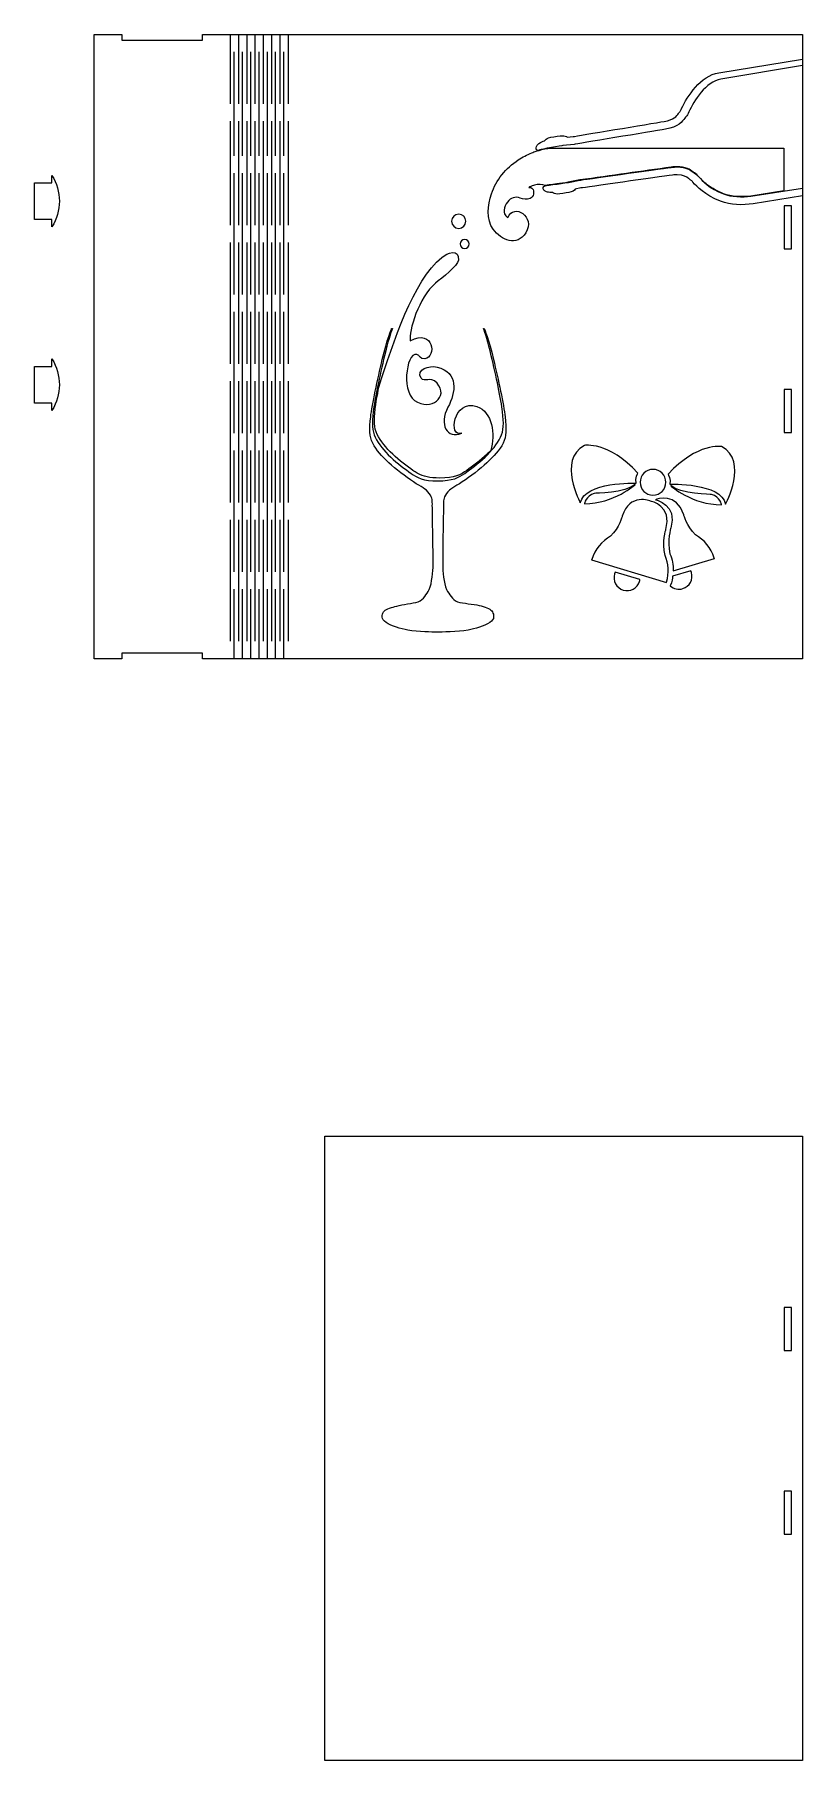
# Model space of a CAD drawing. Header units: millimetres. Extents: x 5 to 1126, y 1379 to 2448.
# Drawn here: x 708 to 1126, y 1379 to 2319 of the extents above; entities that cross this region are included whole.
import ezdxf

# ---------------------------------------------------------------- set-up
doc = ezdxf.new("R2010")
doc.units = ezdxf.units.MM
doc.header["$MEASUREMENT"] = 0
doc.layers.add('Camada 1', color=7, linetype='Continuous')

msp = doc.modelspace()

# ---------------------------------------------------------------- linework, layer by layer
at = {"layer": 'Camada 1', "color": 250, "lineweight": 20}
for points, knots in [([(845.5593, 1978.5727), (966.8845, 1978.5727), (995.9621, 1978.5723), (1125.5594, 1978.5723), (1125.5594, 1978.5723), (1125.5594, 1978.5723), (1125.5594, 2318.5723), (1125.5594, 2318.5723), (1125.5594, 2318.5723), (995.811, 2318.5723), (967.198, 2318.5723), (845.5593, 2318.5723), (845.5593, 2318.5723), (835.1311, 2318.5723), (824.4875, 2318.5723), (814.0593, 2318.5723), (814.0593, 2318.5723), (814.0593, 2318.5723), (799.0593, 2318.5723), (799.0593, 2318.5723), (799.0593, 2318.5723), (799.0593, 2318.5723), (799.0593, 2315.5725), (799.0593, 2315.5725), (799.0593, 2315.5725), (799.0593, 2315.5725), (755.0593, 2315.5725), (755.0593, 2315.5725), (755.0593, 2315.5725), (755.0593, 2315.5725), (755.0593, 2318.5723), (755.0593, 2318.5723), (755.0593, 2318.5723), (755.0593, 2318.5723), (740.0593, 2318.5723), (740.0593, 2318.5723), (740.0593, 2318.5723), (740.0593, 2318.5723), (740.0593, 1978.5727), (740.0593, 1978.5727), (740.0593, 1978.5727), (740.0593, 1978.5727), (755.0593, 1978.5727), (755.0593, 1978.5727), (755.0593, 1978.5727), (755.0593, 1978.5727), (755.0593, 1981.5725), (755.0593, 1981.5725), (755.0593, 1981.5725), (755.0593, 1981.5725), (799.0593, 1981.5725), (799.0593, 1981.5725), (799.0593, 1981.5725), (799.0593, 1981.5725), (799.0593, 1978.5727), (799.0593, 1978.5727), (799.0593, 1978.5727), (799.0593, 1978.5727), (814.0593, 1978.5727), (814.0593, 1978.5727), (814.0593, 1978.5727), (824.4875, 1978.5727), (835.1311, 1978.5727), (845.5593, 1978.5727)], [0, 0, 0, 0, 0.05882353, 0.05882353, 0.05882353, 0.05882353, 0.11764706, 0.11764706, 0.11764706, 0.11764706, 0.17647059, 0.17647059, 0.17647059, 0.17647059, 0.23529412, 0.23529412, 0.23529412, 0.23529412, 0.29411765, 0.29411765, 0.29411765, 0.29411765, 0.35294118, 0.35294118, 0.35294118, 0.35294118, 0.41176471, 0.41176471, 0.41176471, 0.41176471, 0.47058824, 0.47058824, 0.47058824, 0.47058824, 0.52941176, 0.52941176, 0.52941176, 0.52941176, 0.58823529, 0.58823529, 0.58823529, 0.58823529, 0.64705882, 0.64705882, 0.64705882, 0.64705882, 0.70588235, 0.70588235, 0.70588235, 0.70588235, 0.76470588, 0.76470588, 0.76470588, 0.76470588, 0.82352941, 0.82352941, 0.82352941, 0.82352941, 0.88235294, 0.88235294, 0.88235294, 0.88235294, 1, 1, 1, 1]), ([(985.5916, 2236.3344), (986.2567, 2236.4553), (986.9718, 2236.5344), (987.6423, 2236.6291), (987.6423, 2236.6291), (989.0399, 2236.8266), (990.4377, 2237.0222), (991.8355, 2237.2177), (991.8355, 2237.2177), (993.924, 2237.5097), (996.0126, 2237.8006), (998.1012, 2238.0912), (998.1012, 2238.0912), (998.1055, 2238.0918), (998.1101, 2238.0925), (998.1147, 2238.0931), (998.1147, 2238.0931), (998.1147, 2238.0931), (1004.3454, 2239.3501), (1004.3454, 2239.3501), (1004.3454, 2239.3501), (1012.8445, 2240.5481), (1021.3446, 2241.7395), (1029.8444, 2242.9322), (1029.8444, 2242.9322), (1037.9465, 2244.0691), (1046.0485, 2245.2165), (1054.1537, 2246.3306), (1054.1537, 2246.3306), (1055.2423, 2246.4802), (1056.3465, 2246.5706), (1057.4458, 2246.5706), (1057.4458, 2246.5706), (1059.3725, 2246.5706), (1061.2923, 2246.2879), (1063.0759, 2245.5374), (1063.0759, 2245.5374), (1064.2291, 2245.0522), (1065.1452, 2244.4433), (1066.1373, 2243.7003), (1066.1373, 2243.7003), (1066.3509, 2243.5404), (1066.6297, 2243.314), (1066.8638, 2243.1932), (1066.8638, 2243.1932), (1067.7529, 2242.7341), (1068.5312, 2241.8247), (1069.1977, 2241.0919), (1069.1977, 2241.0919), (1070.6361, 2239.5103), (1072.0306, 2238.11), (1073.7309, 2236.795), (1073.7309, 2236.795), (1076.4177, 2234.7172), (1079.44, 2233.1222), (1082.5896, 2231.8683), (1082.5896, 2231.8683), (1086.6872, 2230.2369), (1093.0623, 2229.9082), (1097.4057, 2230.5952), (1097.4057, 2230.5952), (1097.4057, 2230.5952), (1115.4409, 2233.4479), (1115.4409, 2233.4479), (1115.4409, 2233.4479), (1115.4409, 2233.4479), (1115.4661, 2233.8426), (1115.4661, 2233.8426), (1115.4661, 2233.8426), (1115.4661, 2233.8426), (1115.4572, 2256.7568), (1115.4572, 2256.7568), (1115.4572, 2256.7568), (1115.4572, 2256.7568), (988.109, 2256.7568), (988.109, 2256.7568), (988.109, 2256.7568), (987.4893, 2256.6444), (983.035, 2255.8597), (982.7398, 2255.6631), (982.7398, 2255.6631), (982.5433, 2255.3929), (981.9732, 2255.3887), (981.6659, 2255.3519), (981.6659, 2255.3519), (981.3887, 2255.3187), (980.89, 2255.1412), (980.6209, 2255.053), (980.6209, 2255.053), (979.8131, 2254.7885), (979.014, 2254.4834), (978.2292, 2254.1574), (978.2292, 2254.1574), (975.6805, 2253.0986), (973.2057, 2251.7751), (970.9032, 2250.2551), (970.9032, 2250.2551), (964.0924, 2245.759), (958.8351, 2239.5553), (956.2915, 2231.722), (956.2915, 2231.722), (954.3514, 2225.7471), (953.3513, 2217.9536), (957.2102, 2212.5001), (957.2102, 2212.5001), (961.514, 2206.4178), (970.1733, 2202.9665), (974.955, 2210.5998), (974.955, 2210.5998), (980.3752, 2219.2525), (968.6882, 2227.0791), (965.121, 2218.8862), (965.121, 2218.8862), (965.121, 2218.8862), (965.0674, 2218.7631), (965.0674, 2218.7631), (965.0674, 2218.7631), (965.0674, 2218.7631), (964.9648, 2218.8497), (964.9648, 2218.8497), (964.9648, 2218.8497), (962.0513, 2221.3066), (962.9415, 2224.6277), (964.9839, 2227.351), (964.9839, 2227.351), (966.7373, 2229.689), (969.1611, 2230.5057), (971.9631, 2229.5312), (971.9631, 2229.5312), (973.5487, 2228.9796), (975.6537, 2228.5245), (977.2669, 2229.2258), (977.2669, 2229.2258), (978.2757, 2229.6644), (978.9464, 2230.514), (979.1272, 2231.5988), (979.1272, 2231.5988), (979.3117, 2232.7063), (979.3122, 2234.1195), (978.3401, 2234.8834), (978.3401, 2234.8834), (978.0157, 2235.1383), (977.5002, 2235.3448), (977.08, 2235.3448), (977.08, 2235.3448), (977.08, 2235.3448), (976.6919, 2235.3448), (976.6919, 2235.3448), (976.6919, 2235.3448), (976.6919, 2235.3448), (977.0317, 2235.5323), (977.0317, 2235.5323), (977.0317, 2235.5323), (977.8358, 2235.9762), (978.9005, 2236.3412), (979.783, 2236.561), (979.783, 2236.561), (981.7004, 2237.0386), (983.734, 2237.0761), (985.5916, 2236.3344)], [0, 0, 0, 0, 0.02439024, 0.02439024, 0.02439024, 0.02439024, 0.04878049, 0.04878049, 0.04878049, 0.04878049, 0.07317073, 0.07317073, 0.07317073, 0.07317073, 0.09756098, 0.09756098, 0.09756098, 0.09756098, 0.12195122, 0.12195122, 0.12195122, 0.12195122, 0.14634146, 0.14634146, 0.14634146, 0.14634146, 0.17073171, 0.17073171, 0.17073171, 0.17073171, 0.19512195, 0.19512195, 0.19512195, 0.19512195, 0.2195122, 0.2195122, 0.2195122, 0.2195122, 0.24390244, 0.24390244, 0.24390244, 0.24390244, 0.26829268, 0.26829268, 0.26829268, 0.26829268, 0.29268293, 0.29268293, 0.29268293, 0.29268293, 0.31707317, 0.31707317, 0.31707317, 0.31707317, 0.34146341, 0.34146341, 0.34146341, 0.34146341, 0.36585366, 0.36585366, 0.36585366, 0.36585366, 0.3902439, 0.3902439, 0.3902439, 0.3902439, 0.41463415, 0.41463415, 0.41463415, 0.41463415, 0.43902439, 0.43902439, 0.43902439, 0.43902439, 0.46341463, 0.46341463, 0.46341463, 0.46341463, 0.48780488, 0.48780488, 0.48780488, 0.48780488, 0.51219512, 0.51219512, 0.51219512, 0.51219512, 0.53658537, 0.53658537, 0.53658537, 0.53658537, 0.56097561, 0.56097561, 0.56097561, 0.56097561, 0.58536585, 0.58536585, 0.58536585, 0.58536585, 0.6097561, 0.6097561, 0.6097561, 0.6097561, 0.63414634, 0.63414634, 0.63414634, 0.63414634, 0.65853659, 0.65853659, 0.65853659, 0.65853659, 0.68292683, 0.68292683, 0.68292683, 0.68292683, 0.70731707, 0.70731707, 0.70731707, 0.70731707, 0.73170732, 0.73170732, 0.73170732, 0.73170732, 0.75609756, 0.75609756, 0.75609756, 0.75609756, 0.7804878, 0.7804878, 0.7804878, 0.7804878, 0.80487805, 0.80487805, 0.80487805, 0.80487805, 0.82926829, 0.82926829, 0.82926829, 0.82926829, 0.85365854, 0.85365854, 0.85365854, 0.85365854, 0.87804878, 0.87804878, 0.87804878, 0.87804878, 0.90243902, 0.90243902, 0.90243902, 0.90243902, 0.92682927, 0.92682927, 0.92682927, 0.92682927, 0.95121951, 0.95121951, 0.95121951, 0.95121951, 1, 1, 1, 1]), ([(717.0931, 2213.8543), (722.4264, 2222.4257), (722.4264, 2233.2829), (717.0931, 2241.8543), (717.0931, 2241.8543), (717.0931, 2241.8543), (717.0931, 2237.8543), (717.0931, 2237.8543), (717.0931, 2237.8543), (717.0931, 2237.8543), (707.5931, 2237.8543), (707.5931, 2237.8543), (707.5931, 2237.8543), (707.5931, 2237.8543), (707.5931, 2217.8543), (707.5931, 2217.8543), (707.5931, 2217.8543), (707.5931, 2217.8543), (717.0931, 2217.8543), (717.0931, 2217.8543), (717.0931, 2217.8543), (717.0931, 2217.8543), (717.0931, 2213.8543), (717.0931, 2213.8543)], [0, 0, 0, 0, 0.14285714, 0.14285714, 0.14285714, 0.14285714, 0.28571429, 0.28571429, 0.28571429, 0.28571429, 0.42857143, 0.42857143, 0.42857143, 0.42857143, 0.57142857, 0.57142857, 0.57142857, 0.57142857, 0.71428571, 0.71428571, 0.71428571, 0.71428571, 1, 1, 1, 1]), ([(1115.5594, 2201.8223), (1115.5594, 2201.8223), (1115.5594, 2225.3223), (1115.5594, 2225.3223), (1115.5594, 2225.3223), (1115.5594, 2225.3223), (1119.5594, 2225.3223), (1119.5594, 2225.3223), (1119.5594, 2225.3223), (1119.5594, 2225.3223), (1119.5594, 2201.8223), (1119.5594, 2201.8223), (1119.5594, 2201.8223), (1119.5594, 2201.8223), (1115.5594, 2201.8223), (1115.5594, 2201.8223)], [0, 0, 0, 0, 0.2, 0.2, 0.2, 0.2, 0.4, 0.4, 0.4, 0.4, 0.6, 0.6, 0.6, 0.6, 1, 1, 1, 1]), ([(717.0931, 2113.8543), (722.4264, 2122.4257), (722.4264, 2133.2829), (717.0931, 2141.8543), (717.0931, 2141.8543), (717.0931, 2141.8543), (717.0931, 2137.8543), (717.0931, 2137.8543), (717.0931, 2137.8543), (717.0931, 2137.8543), (707.5931, 2137.8543), (707.5931, 2137.8543), (707.5931, 2137.8543), (707.5931, 2137.8543), (707.5931, 2117.8543), (707.5931, 2117.8543), (707.5931, 2117.8543), (707.5931, 2117.8543), (717.0931, 2117.8543), (717.0931, 2117.8543), (717.0931, 2117.8543), (717.0931, 2117.8543), (717.0931, 2113.8543), (717.0931, 2113.8543)], [0, 0, 0, 0, 0.14285714, 0.14285714, 0.14285714, 0.14285714, 0.28571429, 0.28571429, 0.28571429, 0.28571429, 0.42857143, 0.42857143, 0.42857143, 0.42857143, 0.57142857, 0.57142857, 0.57142857, 0.57142857, 0.71428571, 0.71428571, 0.71428571, 0.71428571, 1, 1, 1, 1]), ([(1115.5594, 2101.8223), (1115.5594, 2101.8223), (1115.5594, 2125.3223), (1115.5594, 2125.3223), (1115.5594, 2125.3223), (1115.5594, 2125.3223), (1119.5594, 2125.3223), (1119.5594, 2125.3223), (1119.5594, 2125.3223), (1119.5594, 2125.3223), (1119.5594, 2101.8223), (1119.5594, 2101.8223), (1119.5594, 2101.8223), (1119.5594, 2101.8223), (1115.5594, 2101.8223), (1115.5594, 2101.8223)], [0, 0, 0, 0, 0.2, 0.2, 0.2, 0.2, 0.4, 0.4, 0.4, 0.4, 0.6, 0.6, 0.6, 0.6, 1, 1, 1, 1]), ([(1125.5594, 1718.5723), (1125.5594, 1718.5723), (865.5594, 1718.5723), (865.5594, 1718.5723), (865.5594, 1718.5723), (865.5594, 1718.5723), (865.5594, 1378.5723), (865.5594, 1378.5723), (865.5594, 1378.5723), (865.5594, 1378.5723), (1125.5594, 1378.5723), (1125.5594, 1378.5723), (1125.5594, 1378.5723), (1125.5594, 1378.5723), (1125.5594, 1718.5723), (1125.5594, 1718.5723)], [0, 0, 0, 0, 0.2, 0.2, 0.2, 0.2, 0.4, 0.4, 0.4, 0.4, 0.6, 0.6, 0.6, 0.6, 1, 1, 1, 1]), ([(1115.5594, 1601.8223), (1115.5594, 1601.8223), (1115.5594, 1625.3223), (1115.5594, 1625.3223), (1115.5594, 1625.3223), (1115.5594, 1625.3223), (1119.5594, 1625.3223), (1119.5594, 1625.3223), (1119.5594, 1625.3223), (1119.5594, 1625.3223), (1119.5594, 1601.8223), (1119.5594, 1601.8223), (1119.5594, 1601.8223), (1119.5594, 1601.8223), (1115.5594, 1601.8223), (1115.5594, 1601.8223)], [0, 0, 0, 0, 0.2, 0.2, 0.2, 0.2, 0.4, 0.4, 0.4, 0.4, 0.6, 0.6, 0.6, 0.6, 1, 1, 1, 1]), ([(1115.5594, 1501.8223), (1115.5594, 1501.8223), (1115.5594, 1525.3223), (1115.5594, 1525.3223), (1115.5594, 1525.3223), (1115.5594, 1525.3223), (1119.5594, 1525.3223), (1119.5594, 1525.3223), (1119.5594, 1525.3223), (1119.5594, 1525.3223), (1119.5594, 1501.8223), (1119.5594, 1501.8223), (1119.5594, 1501.8223), (1119.5594, 1501.8223), (1115.5594, 1501.8223), (1115.5594, 1501.8223)], [0, 0, 0, 0, 0.2, 0.2, 0.2, 0.2, 0.4, 0.4, 0.4, 0.4, 0.6, 0.6, 0.6, 0.6, 1, 1, 1, 1])]:
    msp.add_open_spline(points, degree=3, knots=knots, dxfattribs=at)
for points in [[(814.0593, 2318.5723), (814.0593, 2318.5723), (814.0593, 2280.812), (814.0593, 2280.812)], [(818.5593, 2318.5723), (818.5593, 2318.5723), (818.5593, 2280.812), (818.5593, 2280.812)], [(823.0594, 2318.5723), (823.0594, 2318.5723), (823.0594, 2280.812), (823.0594, 2280.812)], [(827.5594, 2318.5723), (827.5594, 2318.5723), (827.5594, 2280.812), (827.5594, 2280.812)], [(832.0592, 2318.5723), (832.0592, 2318.5723), (832.0592, 2280.812), (832.0592, 2280.812)], [(836.5592, 2318.5723), (836.5592, 2318.5723), (836.5592, 2280.812), (836.5592, 2280.812)], [(841.0593, 2318.5723), (841.0593, 2318.5723), (841.0593, 2280.812), (841.0593, 2280.812)], [(845.5593, 2318.5723), (845.5593, 2318.5723), (845.5593, 2280.812), (845.5593, 2280.812)], [(816.3094, 2252.4904), (816.3094, 2252.4904), (816.3094, 2309.1322), (816.3094, 2309.1322)], [(820.8095, 2252.4904), (820.8095, 2252.4904), (820.8095, 2309.1322), (820.8095, 2309.1322)], [(825.3095, 2252.4904), (825.3095, 2252.4904), (825.3095, 2309.1322), (825.3095, 2309.1322)], [(829.8093, 2252.4904), (829.8093, 2252.4904), (829.8093, 2309.1322), (829.8093, 2309.1322)], [(834.3091, 2252.4904), (834.3091, 2252.4904), (834.3091, 2309.1322), (834.3091, 2309.1322)], [(838.8091, 2252.4904), (838.8091, 2252.4904), (838.8091, 2309.1322), (838.8091, 2309.1322)], [(843.3092, 2252.4904), (843.3092, 2252.4904), (843.3092, 2309.1322), (843.3092, 2309.1322)], [(814.0593, 2271.3719), (814.0593, 2271.3719), (814.0593, 2214.7301), (814.0593, 2214.7301)], [(818.5593, 2271.3719), (818.5593, 2271.3719), (818.5593, 2214.7301), (818.5593, 2214.7301)], [(823.0594, 2271.3719), (823.0594, 2271.3719), (823.0594, 2214.7301), (823.0594, 2214.7301)], [(827.5594, 2271.3719), (827.5594, 2271.3719), (827.5594, 2214.7301), (827.5594, 2214.7301)], [(832.0592, 2271.3719), (832.0592, 2271.3719), (832.0592, 2214.7301), (832.0592, 2214.7301)], [(836.5592, 2271.3719), (836.5592, 2271.3719), (836.5592, 2214.7301), (836.5592, 2214.7301)], [(841.0593, 2271.3719), (841.0593, 2271.3719), (841.0593, 2214.7301), (841.0593, 2214.7301)], [(845.5593, 2271.3719), (845.5593, 2271.3719), (845.5593, 2214.7301), (845.5593, 2214.7301)], [(816.3094, 2176.9699), (816.3094, 2176.9699), (816.3094, 2243.0503), (816.3094, 2243.0503)], [(820.8095, 2176.9699), (820.8095, 2176.9699), (820.8095, 2243.0503), (820.8095, 2243.0503)], [(825.3095, 2176.9699), (825.3095, 2176.9699), (825.3095, 2243.0503), (825.3095, 2243.0503)], [(829.8093, 2176.9699), (829.8093, 2176.9699), (829.8093, 2243.0503), (829.8093, 2243.0503)], [(834.3091, 2176.9699), (834.3091, 2176.9699), (834.3091, 2243.0503), (834.3091, 2243.0503)], [(838.8091, 2176.9699), (838.8091, 2176.9699), (838.8091, 2243.0503), (838.8091, 2243.0503)], [(843.3092, 2176.9699), (843.3092, 2176.9699), (843.3092, 2243.0503), (843.3092, 2243.0503)], [(814.0593, 2205.29), (814.0593, 2205.29), (814.0593, 2139.2092), (814.0593, 2139.2092)], [(818.5593, 2205.29), (818.5593, 2205.29), (818.5593, 2139.2092), (818.5593, 2139.2092)], [(823.0594, 2205.29), (823.0594, 2205.29), (823.0594, 2139.2092), (823.0594, 2139.2092)], [(827.5594, 2205.29), (827.5594, 2205.29), (827.5594, 2139.2092), (827.5594, 2139.2092)], [(832.0592, 2205.29), (832.0592, 2205.29), (832.0592, 2139.2092), (832.0592, 2139.2092)], [(836.5592, 2205.29), (836.5592, 2205.29), (836.5592, 2139.2092), (836.5592, 2139.2092)], [(841.0593, 2205.29), (841.0593, 2205.29), (841.0593, 2139.2092), (841.0593, 2139.2092)], [(845.5593, 2205.29), (845.5593, 2205.29), (845.5593, 2139.2092), (845.5593, 2139.2092)], [(816.3094, 2101.449), (816.3094, 2101.449), (816.3094, 2167.5297), (816.3094, 2167.5297)], [(820.8095, 2101.449), (820.8095, 2101.449), (820.8095, 2167.5297), (820.8095, 2167.5297)], [(825.3095, 2101.449), (825.3095, 2101.449), (825.3095, 2167.5297), (825.3095, 2167.5297)], [(829.8093, 2101.449), (829.8093, 2101.449), (829.8093, 2167.5297), (829.8093, 2167.5297)], [(834.3091, 2101.449), (834.3091, 2101.449), (834.3091, 2167.5297), (834.3091, 2167.5297)], [(838.8091, 2101.449), (838.8091, 2101.449), (838.8091, 2167.5297), (838.8091, 2167.5297)], [(843.3092, 2101.449), (843.3092, 2101.449), (843.3092, 2167.5297), (843.3092, 2167.5297)], [(814.0593, 2129.7691), (814.0593, 2129.7691), (814.0593, 2063.6884), (814.0593, 2063.6884)], [(818.5593, 2129.7691), (818.5593, 2129.7691), (818.5593, 2063.6884), (818.5593, 2063.6884)], [(823.0594, 2129.7691), (823.0594, 2129.7691), (823.0594, 2063.6884), (823.0594, 2063.6884)], [(827.5594, 2129.7691), (827.5594, 2129.7691), (827.5594, 2063.6884), (827.5594, 2063.6884)], [(832.0592, 2129.7691), (832.0592, 2129.7691), (832.0592, 2063.6884), (832.0592, 2063.6884)], [(836.5592, 2129.7691), (836.5592, 2129.7691), (836.5592, 2063.6884), (836.5592, 2063.6884)], [(841.0593, 2129.7691), (841.0593, 2129.7691), (841.0593, 2063.6884), (841.0593, 2063.6884)], [(845.5593, 2129.7691), (845.5593, 2129.7691), (845.5593, 2063.6884), (845.5593, 2063.6884)], [(816.3094, 2025.9276), (816.3094, 2025.9276), (816.3094, 2092.0088), (816.3094, 2092.0088)], [(820.8095, 2025.9276), (820.8095, 2025.9276), (820.8095, 2092.0088), (820.8095, 2092.0088)], [(825.3095, 2025.9276), (825.3095, 2025.9276), (825.3095, 2092.0088), (825.3095, 2092.0088)], [(829.8093, 2025.9276), (829.8093, 2025.9276), (829.8093, 2092.0088), (829.8093, 2092.0088)], [(834.3091, 2025.9276), (834.3091, 2025.9276), (834.3091, 2092.0088), (834.3091, 2092.0088)], [(838.8091, 2025.9276), (838.8091, 2025.9276), (838.8091, 2092.0088), (838.8091, 2092.0088)], [(843.3092, 2025.9276), (843.3092, 2025.9276), (843.3092, 2092.0088), (843.3092, 2092.0088)], [(814.0593, 2054.2483), (814.0593, 2054.2483), (814.0593, 1988.1669), (814.0593, 1988.1669)], [(818.5593, 2054.2483), (818.5593, 2054.2483), (818.5593, 1988.1669), (818.5593, 1988.1669)], [(823.0594, 2054.2483), (823.0594, 2054.2483), (823.0594, 1988.1669), (823.0594, 1988.1669)], [(827.5594, 2054.2483), (827.5594, 2054.2483), (827.5594, 1988.1669), (827.5594, 1988.1669)], [(832.0592, 2054.2483), (832.0592, 2054.2483), (832.0592, 1988.1669), (832.0592, 1988.1669)], [(836.5592, 2054.2483), (836.5592, 2054.2483), (836.5592, 1988.1669), (836.5592, 1988.1669)], [(841.0593, 2054.2483), (841.0593, 2054.2483), (841.0593, 1988.1669), (841.0593, 1988.1669)], [(845.5593, 2054.2483), (845.5593, 2054.2483), (845.5593, 1988.1669), (845.5593, 1988.1669)], [(816.3094, 1978.5723), (816.3094, 1978.5723), (816.3094, 2016.4875), (816.3094, 2016.4875)], [(820.8094, 1978.5723), (820.8094, 1978.5723), (820.8094, 2016.4875), (820.8094, 2016.4875)], [(825.3095, 1978.5723), (825.3095, 1978.5723), (825.3095, 2016.4875), (825.3095, 2016.4875)], [(829.8093, 1978.5723), (829.8093, 1978.5723), (829.8093, 2016.4875), (829.8093, 2016.4875)], [(834.3091, 1978.5723), (834.3091, 1978.5723), (834.3091, 2016.4875), (834.3091, 2016.4875)], [(838.8092, 1978.5723), (838.8092, 1978.5723), (838.8092, 2016.4875), (838.8092, 2016.4875)], [(843.3092, 1978.5723), (843.3092, 1978.5723), (843.3092, 2016.4875), (843.3092, 2016.4875)], [(814.0593, 1978.7269), (814.0593, 1978.7269), (814.0593, 1978.5723), (814.0593, 1978.5723)], [(818.5593, 1978.7269), (818.5593, 1978.7269), (818.5593, 1978.5723), (818.5593, 1978.5723)], [(823.0594, 1978.7269), (823.0594, 1978.7269), (823.0594, 1978.5723), (823.0594, 1978.5723)], [(827.5594, 1978.7269), (827.5594, 1978.7269), (827.5594, 1978.5723), (827.5594, 1978.5723)], [(832.0592, 1978.7269), (832.0592, 1978.7269), (832.0592, 1978.5723), (832.0592, 1978.5723)], [(836.5592, 1978.7269), (836.5592, 1978.7269), (836.5592, 1978.5723), (836.5592, 1978.5723)], [(841.0593, 1978.7269), (841.0593, 1978.7269), (841.0593, 1978.5723), (841.0593, 1978.5723)], [(845.5593, 1978.7269), (845.5593, 1978.7269), (845.5593, 1978.5723), (845.5593, 1978.5723)]]:
    msp.add_open_spline(points, degree=3, dxfattribs=at)
at = {"layer": 'Camada 1', "color": 240, "lineweight": 9}
for points, knots in [([(1059.7965, 2278.2608), (1059.5371, 2277.7), (1059.2152, 2277.0053), (1059.0648, 2276.8017), (1059.0648, 2276.8017), (1058.6922, 2276.4267), (1058.3938, 2276.0123), (1058.0787, 2275.5743), (1058.0787, 2275.5743), (1057.0364, 2274.1265), (1055.6098, 2272.144), (1050.2651, 2271.239), (1050.2651, 2271.239), (1042.7983, 2269.975), (1002.5874, 2263.2962), (1000.7305, 2262.9877), (1000.7305, 2262.9877), (1000.7305, 2262.9877), (997.5793, 2262.6568), (997.5793, 2262.6568), (997.5793, 2262.6568), (996.929, 2263.1116), (996.0153, 2263.4243), (994.7958, 2263.4243), (994.7958, 2263.4243), (994.4634, 2263.4243), (994.1076, 2263.4014), (993.7384, 2263.3562), (993.7384, 2263.3562), (991.8454, 2263.1248), (988.4922, 2262.6784), (987.3062, 2262.2889), (987.3062, 2262.2889), (986.2857, 2261.9539), (985.6139, 2261.2666), (985.1868, 2260.6266), (985.1868, 2260.6266), (984.3093, 2260.4332), (983.135, 2260.0502), (982.1183, 2259.2947), (982.1183, 2259.2947), (981.4493, 2258.7975), (980.9459, 2257.8974), (980.5738, 2256.7728), (980.5738, 2256.7728), (980.3415, 2256.0707), (980.9199, 2255.3632), (981.654, 2255.4512), (981.654, 2255.4512), (981.9346, 2255.4848), (982.4928, 2255.4935), (982.6589, 2255.7219), (982.6589, 2255.7219), (982.8694, 2256.0114), (995.0522, 2258.0766), (995.0522, 2258.0766), (995.0522, 2258.0766), (995.0522, 2258.0766), (1001.2427, 2258.7264), (1001.2427, 2258.7264), (1001.2427, 2258.7264), (1001.2427, 2258.7264), (1001.3704, 2258.7436), (1001.3704, 2258.7436), (1001.3704, 2258.7436), (1001.7895, 2258.8133), (1043.3698, 2265.7192), (1050.9818, 2267.0078), (1050.9818, 2267.0078), (1058.0636, 2268.2069), (1060.2533, 2271.2494), (1061.5617, 2273.0674), (1061.5617, 2273.0674), (1061.7775, 2273.3674), (1061.9816, 2273.6509), (1062.1137, 2273.7815), (1062.1137, 2273.7815), (1062.7381, 2274.4004), (1063.1374, 2275.2631), (1063.6907, 2276.457), (1063.6907, 2276.457), (1066.4614, 2282.4374), (1073.0195, 2292.9025), (1081.2223, 2294.2753), (1081.2223, 2294.2753), (1081.2223, 2294.2753), (1125.5594, 2301.6955), (1125.5594, 2301.6955), (1125.5594, 2301.6955), (1125.5594, 2301.6955), (1125.5594, 2305.1977), (1125.5594, 2305.1977), (1125.5594, 2305.1977), (1125.5594, 2305.1977), (1080.0544, 2297.77), (1080.0544, 2297.77), (1080.0544, 2297.77), (1069.9873, 2296.1268), (1062.8565, 2284.8649), (1059.7965, 2278.2608)], [0, 0, 0, 0, 0.03846154, 0.03846154, 0.03846154, 0.03846154, 0.07692308, 0.07692308, 0.07692308, 0.07692308, 0.11538462, 0.11538462, 0.11538462, 0.11538462, 0.15384615, 0.15384615, 0.15384615, 0.15384615, 0.19230769, 0.19230769, 0.19230769, 0.19230769, 0.23076923, 0.23076923, 0.23076923, 0.23076923, 0.26923077, 0.26923077, 0.26923077, 0.26923077, 0.30769231, 0.30769231, 0.30769231, 0.30769231, 0.34615385, 0.34615385, 0.34615385, 0.34615385, 0.38461538, 0.38461538, 0.38461538, 0.38461538, 0.42307692, 0.42307692, 0.42307692, 0.42307692, 0.46153846, 0.46153846, 0.46153846, 0.46153846, 0.5, 0.5, 0.5, 0.5, 0.53846154, 0.53846154, 0.53846154, 0.53846154, 0.57692308, 0.57692308, 0.57692308, 0.57692308, 0.61538462, 0.61538462, 0.61538462, 0.61538462, 0.65384615, 0.65384615, 0.65384615, 0.65384615, 0.69230769, 0.69230769, 0.69230769, 0.69230769, 0.73076923, 0.73076923, 0.73076923, 0.73076923, 0.76923077, 0.76923077, 0.76923077, 0.76923077, 0.80769231, 0.80769231, 0.80769231, 0.80769231, 0.84615385, 0.84615385, 0.84615385, 0.84615385, 0.88461538, 0.88461538, 0.88461538, 0.88461538, 0.92307692, 0.92307692, 0.92307692, 0.92307692, 1, 1, 1, 1]), ([(1082.5526, 2231.7754), (1074.6889, 2234.9062), (1071.2049, 2238.7364), (1069.1237, 2241.0246), (1069.1237, 2241.0246), (1068.2386, 2241.9978), (1067.5987, 2242.7011), (1066.8179, 2243.1043), (1066.8179, 2243.1043), (1066.6527, 2243.1895), (1066.3732, 2243.3988), (1066.0774, 2243.6203), (1066.0774, 2243.6203), (1064.6538, 2244.6863), (1062.2708, 2246.4706), (1057.4458, 2246.4706), (1057.4458, 2246.4706), (1056.425, 2246.4706), (1055.3219, 2246.3902), (1054.1673, 2246.2315), (1054.1673, 2246.2315), (1046.5189, 2245.1802), (1004.7801, 2239.3104), (1004.3594, 2239.2511), (1004.3594, 2239.2511), (1004.3594, 2239.2511), (998.1309, 2237.9944), (998.1309, 2237.9944), (998.1309, 2237.9944), (998.1309, 2237.9944), (985.9711, 2236.304), (985.5784, 2236.2304), (985.5784, 2236.2304), (985.5784, 2236.2304), (985.5282, 2236.221), (985.5282, 2236.221), (985.5282, 2236.221), (984.3994, 2236.0097), (983.9744, 2234.5956), (984.8164, 2233.8145), (984.8164, 2233.8145), (985.2486, 2233.4136), (985.6971, 2233.117), (986.157, 2232.9571), (986.157, 2232.9571), (986.9005, 2232.6987), (987.7324, 2232.5675), (988.6301, 2232.5675), (988.6301, 2232.5675), (988.9356, 2232.5675), (989.2236, 2232.5831), (989.4834, 2232.606), (989.4834, 2232.606), (990.0827, 2232.1235), (990.9292, 2231.669), (992.0034, 2231.655), (992.0034, 2231.655), (992.0034, 2231.655), (992.0666, 2231.6545), (992.0666, 2231.6545), (992.0666, 2231.6545), (993.3927, 2231.6545), (996.9792, 2232.2905), (998.4598, 2232.5637), (998.4598, 2232.5637), (1000.329, 2232.9091), (1001.3545, 2233.6421), (1001.914, 2234.3815), (1001.914, 2234.3815), (1001.914, 2234.3815), (1005.0207, 2235.0106), (1005.0207, 2235.0106), (1005.0207, 2235.0106), (1006.8848, 2235.2725), (1047.249, 2240.9489), (1054.7515, 2241.9799), (1054.7515, 2241.9799), (1055.7133, 2242.1121), (1056.6194, 2242.1791), (1057.4458, 2242.1791), (1057.4458, 2242.1791), (1060.8422, 2242.1791), (1062.3185, 2241.0736), (1063.505, 2240.1851), (1063.505, 2240.1851), (1063.9371, 2239.8617), (1064.3458, 2239.5556), (1064.8134, 2239.3096), (1064.8134, 2239.3096), (1065.0179, 2239.1604), (1065.5334, 2238.5941), (1065.9492, 2238.137), (1065.9492, 2238.137), (1068.1268, 2235.7426), (1072.181, 2231.2858), (1080.9651, 2227.7883), (1080.9651, 2227.7883), (1086.4196, 2225.6168), (1092.9701, 2225.5196), (1098.716, 2226.4222), (1098.716, 2226.4222), (1098.716, 2226.4222), (1125.5594, 2230.6389), (1125.5594, 2230.6389), (1125.5594, 2230.6389), (1125.5594, 2230.6389), (1125.5594, 2234.929), (1125.5594, 2234.929), (1125.5594, 2234.929), (1125.5594, 2234.929), (1097.4213, 2230.4964), (1097.4213, 2230.4964), (1097.4213, 2230.4964), (1093.0207, 2229.8033), (1086.6156, 2230.1579), (1082.5526, 2231.7754)], [0, 0, 0, 0, 0.03333333, 0.03333333, 0.03333333, 0.03333333, 0.06666667, 0.06666667, 0.06666667, 0.06666667, 0.1, 0.1, 0.1, 0.1, 0.13333333, 0.13333333, 0.13333333, 0.13333333, 0.16666667, 0.16666667, 0.16666667, 0.16666667, 0.2, 0.2, 0.2, 0.2, 0.23333333, 0.23333333, 0.23333333, 0.23333333, 0.26666667, 0.26666667, 0.26666667, 0.26666667, 0.3, 0.3, 0.3, 0.3, 0.33333333, 0.33333333, 0.33333333, 0.33333333, 0.36666667, 0.36666667, 0.36666667, 0.36666667, 0.4, 0.4, 0.4, 0.4, 0.43333333, 0.43333333, 0.43333333, 0.43333333, 0.46666667, 0.46666667, 0.46666667, 0.46666667, 0.5, 0.5, 0.5, 0.5, 0.53333333, 0.53333333, 0.53333333, 0.53333333, 0.56666667, 0.56666667, 0.56666667, 0.56666667, 0.6, 0.6, 0.6, 0.6, 0.63333333, 0.63333333, 0.63333333, 0.63333333, 0.66666667, 0.66666667, 0.66666667, 0.66666667, 0.7, 0.7, 0.7, 0.7, 0.73333333, 0.73333333, 0.73333333, 0.73333333, 0.76666667, 0.76666667, 0.76666667, 0.76666667, 0.8, 0.8, 0.8, 0.8, 0.83333333, 0.83333333, 0.83333333, 0.83333333, 0.86666667, 0.86666667, 0.86666667, 0.86666667, 0.9, 0.9, 0.9, 0.9, 0.93333333, 0.93333333, 0.93333333, 0.93333333, 1, 1, 1, 1]), ([(940.4174, 2074.9144), (944.7052, 2077.8971), (950.1114, 2081.812), (953.8399, 2085.354), (953.8399, 2085.354), (957.5683, 2088.8961), (960.7376, 2092.2518), (962.6019, 2095.9802), (962.6019, 2095.9802), (964.4661, 2099.7087), (964.4661, 2103.6235), (963.7203, 2110.3348), (963.7203, 2110.3348), (962.9747, 2117.0461), (959.9919, 2130.4685), (957.382, 2141.6538), (957.382, 2141.6538), (954.8314, 2152.5845), (952.3485, 2158.432), (952.3485, 2158.432), (952.3485, 2158.432), (952.3485, 2158.432), (952.1929, 2158.4645), (951.9167, 2158.5188), (951.9167, 2158.5188), (952.7592, 2156.2278), (954.4699, 2151.1703), (956.2142, 2143.6084), (956.2142, 2143.6084), (958.7233, 2132.731), (961.5909, 2119.6777), (962.3078, 2113.1512), (962.3078, 2113.1512), (963.0247, 2106.6246), (963.0247, 2102.8174), (961.2325, 2099.1916), (961.2325, 2099.1916), (959.4403, 2095.5657), (956.3934, 2091.8732), (952.8089, 2088.4287), (952.8089, 2088.4287), (949.2243, 2084.9841), (944.7717, 2081.7992), (941.7591, 2079.5637), (941.7591, 2079.5637), (938.6931, 2077.2887), (935.071, 2075.5114), (927.0536, 2075.4448), (927.0536, 2075.4448), (919.4738, 2075.382), (915.5493, 2077.3179), (912.5103, 2079.5637), (912.5103, 2079.5637), (909.4932, 2081.7932), (905.0451, 2084.9841), (901.4605, 2088.4287), (901.4605, 2088.4287), (897.876, 2091.8732), (894.8291, 2095.5657), (893.0369, 2099.1916), (893.0369, 2099.1916), (891.2447, 2102.8174), (891.2447, 2106.6246), (891.9616, 2113.1512), (891.9616, 2113.1512), (892.6784, 2119.6777), (895.546, 2132.731), (898.0552, 2143.6084), (898.0552, 2143.6084), (899.7995, 2151.1703), (901.5102, 2156.2278), (902.3527, 2158.5188), (902.3527, 2158.5188), (902.0765, 2158.4645), (901.9208, 2158.432), (901.9208, 2158.432), (901.9208, 2158.432), (901.9208, 2158.432), (899.4379, 2152.5845), (896.8874, 2141.6538), (896.8874, 2141.6538), (894.2775, 2130.4685), (891.2947, 2117.0461), (890.549, 2110.3348), (890.549, 2110.3348), (889.8033, 2103.6235), (889.8033, 2099.7087), (891.6675, 2095.9802), (891.6675, 2095.9802), (893.5318, 2092.2518), (896.7009, 2088.8961), (900.4295, 2085.354), (900.4295, 2085.354), (904.158, 2081.812), (909.5642, 2077.8971), (913.852, 2074.9144), (913.852, 2074.9144), (918.1397, 2071.9316), (920.5632, 2071.3723), (922.4275, 2068.5759), (922.4275, 2068.5759), (924.2917, 2065.7796), (924.1052, 2064.8475), (924.1052, 2061.8646), (924.1052, 2061.8646), (924.1052, 2058.8818), (924.6645, 2032.5961), (924.4782, 2028.3085), (924.4782, 2028.3085), (924.2917, 2024.0207), (923.5459, 2017.8687), (921.8682, 2015.2587), (921.8682, 2015.2587), (920.1904, 2012.6488), (918.699, 2010.0389), (915.1569, 2009.2932), (915.1569, 2009.2932), (911.6149, 2008.5476), (906.1303, 2007.7765), (903.7069, 2007.0307), (903.7069, 2007.0307), (901.2834, 2006.2851), (898.1923, 2005.5647), (897.4467, 2004.0733), (897.4467, 2004.0733), (896.7009, 2002.5819), (895.9553, 2000.1584), (898.9381, 1998.2942), (898.9381, 1998.2942), (901.9208, 1996.4299), (906.9668, 1994.8299), (910.6828, 1994.1929), (910.6828, 1994.1929), (916.3885, 1993.2147), (924.4463, 1993.0919), (926.3793, 1993.0766), (926.3793, 1993.0766), (926.3793, 1993.0766), (926.3793, 1993.0743), (926.3793, 1993.0743), (926.3793, 1993.0743), (926.3793, 1993.0743), (926.4614, 1993.0744), (926.6051, 1993.075), (926.6051, 1993.075), (926.7346, 1993.0744), (926.8085, 1993.0743), (926.8085, 1993.0743), (926.8085, 1993.0743), (926.8085, 1993.0743), (926.8085, 1993.0762), (926.8085, 1993.0762), (926.8085, 1993.0762), (928.8555, 1993.09), (937.8345, 1993.2068), (943.5866, 1994.1929), (943.5866, 1994.1929), (947.3026, 1994.8299), (952.3485, 1996.4299), (955.3313, 1998.2942), (955.3313, 1998.2942), (958.3141, 2000.1584), (957.5683, 2002.5819), (956.8227, 2004.0733), (956.8227, 2004.0733), (956.0769, 2005.5647), (953.741, 2006.5685), (950.6707, 2007.429), (950.6707, 2007.429), (948.2292, 2008.1132), (942.6545, 2008.5476), (939.1125, 2009.2932), (939.1125, 2009.2932), (935.5704, 2010.0389), (934.079, 2012.6488), (932.4012, 2015.2587), (932.4012, 2015.2587), (930.7233, 2017.8687), (929.9777, 2024.0207), (929.7912, 2028.3085), (929.7912, 2028.3085), (929.6049, 2032.5961), (930.1642, 2058.8818), (930.1642, 2061.8646), (930.1642, 2061.8646), (930.1642, 2064.8475), (929.9777, 2065.7796), (931.8419, 2068.5759), (931.8419, 2068.5759), (933.7061, 2071.3723), (936.1297, 2071.9316), (940.4174, 2074.9144)], [0, 0, 0, 0, 0.02040816, 0.02040816, 0.02040816, 0.02040816, 0.04081633, 0.04081633, 0.04081633, 0.04081633, 0.06122449, 0.06122449, 0.06122449, 0.06122449, 0.08163265, 0.08163265, 0.08163265, 0.08163265, 0.10204082, 0.10204082, 0.10204082, 0.10204082, 0.12244898, 0.12244898, 0.12244898, 0.12244898, 0.14285714, 0.14285714, 0.14285714, 0.14285714, 0.16326531, 0.16326531, 0.16326531, 0.16326531, 0.18367347, 0.18367347, 0.18367347, 0.18367347, 0.20408163, 0.20408163, 0.20408163, 0.20408163, 0.2244898, 0.2244898, 0.2244898, 0.2244898, 0.24489796, 0.24489796, 0.24489796, 0.24489796, 0.26530612, 0.26530612, 0.26530612, 0.26530612, 0.28571429, 0.28571429, 0.28571429, 0.28571429, 0.30612245, 0.30612245, 0.30612245, 0.30612245, 0.32653061, 0.32653061, 0.32653061, 0.32653061, 0.34693878, 0.34693878, 0.34693878, 0.34693878, 0.36734694, 0.36734694, 0.36734694, 0.36734694, 0.3877551, 0.3877551, 0.3877551, 0.3877551, 0.40816327, 0.40816327, 0.40816327, 0.40816327, 0.42857143, 0.42857143, 0.42857143, 0.42857143, 0.44897959, 0.44897959, 0.44897959, 0.44897959, 0.46938776, 0.46938776, 0.46938776, 0.46938776, 0.48979592, 0.48979592, 0.48979592, 0.48979592, 0.51020408, 0.51020408, 0.51020408, 0.51020408, 0.53061224, 0.53061224, 0.53061224, 0.53061224, 0.55102041, 0.55102041, 0.55102041, 0.55102041, 0.57142857, 0.57142857, 0.57142857, 0.57142857, 0.59183673, 0.59183673, 0.59183673, 0.59183673, 0.6122449, 0.6122449, 0.6122449, 0.6122449, 0.63265306, 0.63265306, 0.63265306, 0.63265306, 0.65306122, 0.65306122, 0.65306122, 0.65306122, 0.67346939, 0.67346939, 0.67346939, 0.67346939, 0.69387755, 0.69387755, 0.69387755, 0.69387755, 0.71428571, 0.71428571, 0.71428571, 0.71428571, 0.73469388, 0.73469388, 0.73469388, 0.73469388, 0.75510204, 0.75510204, 0.75510204, 0.75510204, 0.7755102, 0.7755102, 0.7755102, 0.7755102, 0.79591837, 0.79591837, 0.79591837, 0.79591837, 0.81632653, 0.81632653, 0.81632653, 0.81632653, 0.83673469, 0.83673469, 0.83673469, 0.83673469, 0.85714286, 0.85714286, 0.85714286, 0.85714286, 0.87755102, 0.87755102, 0.87755102, 0.87755102, 0.89795918, 0.89795918, 0.89795918, 0.89795918, 0.91836735, 0.91836735, 0.91836735, 0.91836735, 0.93877551, 0.93877551, 0.93877551, 0.93877551, 0.95918367, 0.95918367, 0.95918367, 0.95918367, 1, 1, 1, 1])]:
    msp.add_open_spline(points, degree=3, knots=knots, dxfattribs=at)
at = {"layer": 'Camada 1', "color": 250, "lineweight": 9}
for points, knots in [([(942.326, 2216.8769), (942.326, 2214.7439), (940.5969, 2213.0148), (938.4639, 2213.0148), (938.4639, 2213.0148), (936.3309, 2213.0148), (934.6017, 2214.7439), (934.6017, 2216.8769), (934.6017, 2216.8769), (934.6017, 2219.0099), (936.3309, 2220.7391), (938.4639, 2220.7391), (938.4639, 2220.7391), (940.5969, 2220.7391), (942.326, 2219.0099), (942.326, 2216.8769)], [0, 0, 0, 0, 0.2, 0.2, 0.2, 0.2, 0.4, 0.4, 0.4, 0.4, 0.6, 0.6, 0.6, 0.6, 1, 1, 1, 1]), ([(893.0272, 2114.7283), (892.3102, 2108.2018), (892.3102, 2104.3946), (894.1025, 2100.7688), (894.1025, 2100.7688), (895.8947, 2097.1429), (898.9416, 2093.4504), (902.5261, 2090.0058), (902.5261, 2090.0058), (906.1107, 2086.5613), (910.5588, 2083.3704), (913.5759, 2081.1409), (913.5759, 2081.1409), (914.2907, 2080.6127), (915.0578, 2080.103), (915.9067, 2079.631), (915.9067, 2079.631), (917.6915, 2078.5976), (919.4189, 2078.0682), (921.2435, 2077.6528), (921.2435, 2077.6528), (923.1514, 2077.2379), (925.3965, 2076.9995), (928.1192, 2077.022), (928.1192, 2077.022), (936.1366, 2077.0885), (939.7587, 2078.8659), (942.8247, 2081.1409), (942.8247, 2081.1409), (945.8373, 2083.3764), (950.2899, 2086.5613), (953.8745, 2090.0058), (953.8745, 2090.0058), (954.5621, 2090.6666), (955.2293, 2091.3367), (955.8723, 2092.0134), (955.8723, 2092.0134), (958.623, 2100.745), (956.7139, 2113.1057), (948.3979, 2115.9645), (948.3979, 2115.9645), (935.2602, 2120.4809), (932.718, 2098.2894), (940.0838, 2101.5326), (940.0838, 2101.5326), (932.0184, 2097.9814), (927.6625, 2106.2479), (932.5921, 2115.6049), (932.5921, 2115.6049), (936.8867, 2123.7567), (938.5913, 2134.5083), (926.6892, 2137.4902), (926.6892, 2137.4902), (922.4093, 2138.5624), (915.0415, 2136.1177), (918.0456, 2131.4707), (918.0456, 2131.4707), (919.8841, 2128.6268), (922.7568, 2132.8784), (926.6547, 2128.6648), (926.6547, 2128.6648), (933.3316, 2121.447), (923.4374, 2112.8892), (914.4257, 2119.3261), (914.4257, 2119.3261), (906.7137, 2124.8348), (910.4044, 2148.3464), (916.8132, 2143.7687), (916.8132, 2143.7687), (916.9236, 2143.6899), (917.4439, 2141.7666), (919.9819, 2142.0031), (919.9819, 2142.0031), (926.5913, 2142.6189), (924.9716, 2158.7741), (912.0979, 2151.6934), (912.0979, 2151.6934), (911.0572, 2157.0263), (916.8273, 2175.5004), (925.8305, 2183.1642), (925.8305, 2183.1642), (929.285, 2186.1049), (938.0305, 2192.4368), (938.3115, 2195.7526), (938.3115, 2195.7526), (938.8479, 2202.0825), (932.1702, 2199.6729), (929.2305, 2197.2124), (929.2305, 2197.2124), (913.8144, 2184.3087), (902.6968, 2151.1985), (895.0431, 2126.5624), (895.0431, 2126.5624), (894.0925, 2121.8363), (893.3463, 2117.6346), (893.0272, 2114.7283)], [0, 0, 0, 0, 0.04, 0.04, 0.04, 0.04, 0.08, 0.08, 0.08, 0.08, 0.12, 0.12, 0.12, 0.12, 0.16, 0.16, 0.16, 0.16, 0.2, 0.2, 0.2, 0.2, 0.24, 0.24, 0.24, 0.24, 0.28, 0.28, 0.28, 0.28, 0.32, 0.32, 0.32, 0.32, 0.36, 0.36, 0.36, 0.36, 0.4, 0.4, 0.4, 0.4, 0.44, 0.44, 0.44, 0.44, 0.48, 0.48, 0.48, 0.48, 0.52, 0.52, 0.52, 0.52, 0.56, 0.56, 0.56, 0.56, 0.6, 0.6, 0.6, 0.6, 0.64, 0.64, 0.64, 0.64, 0.68, 0.68, 0.68, 0.68, 0.72, 0.72, 0.72, 0.72, 0.76, 0.76, 0.76, 0.76, 0.8, 0.8, 0.8, 0.8, 0.84, 0.84, 0.84, 0.84, 0.88, 0.88, 0.88, 0.88, 0.92, 0.92, 0.92, 0.92, 1, 1, 1, 1]), ([(944.0962, 2204.4859), (944.0962, 2203.1527), (943.0155, 2202.072), (941.6823, 2202.072), (941.6823, 2202.072), (940.3493, 2202.072), (939.2686, 2203.1527), (939.2686, 2204.4859), (939.2686, 2204.4859), (939.2686, 2205.819), (940.3493, 2206.8997), (941.6823, 2206.8997), (941.6823, 2206.8997), (943.0155, 2206.8997), (944.0962, 2205.819), (944.0962, 2204.4859)], [0, 0, 0, 0, 0.2, 0.2, 0.2, 0.2, 0.4, 0.4, 0.4, 0.4, 0.6, 0.6, 0.6, 0.6, 1, 1, 1, 1]), ([(1006.8605, 2094.7763), (1006.8605, 2094.7763), (1019.91, 2097.1872), (1035.971, 2079.718), (1035.971, 2079.718), (1035.971, 2079.718), (1034.165, 2076.9084), (1034.9666, 2074.299), (1034.9666, 2074.299), (1034.9666, 2074.299), (1007.0599, 2075.0982), (1004.649, 2063.4543), (1004.649, 2063.4543), (1004.649, 2063.4543), (991.9999, 2086.7471), (1006.8605, 2094.7763)], [0, 0, 0, 0, 0.2, 0.2, 0.2, 0.2, 0.4, 0.4, 0.4, 0.4, 0.6, 0.6, 0.6, 0.6, 1, 1, 1, 1]), ([(1083.7578, 2062.8529), (1081.3461, 2074.4993), (1053.4385, 2073.6976), (1053.4385, 2073.6976), (1053.4385, 2073.6976), (1054.241, 2076.3053), (1052.4358, 2079.1183), (1052.4358, 2079.1183), (1052.4358, 2079.1183), (1068.4968, 2096.5858), (1081.5497, 2094.1749), (1081.5497, 2094.1749), (1081.5497, 2094.1749), (1096.4069, 2086.1414), (1083.7578, 2062.8529), (1083.7578, 2062.8529)], [0, 0, 0, 0, 0.2, 0.2, 0.2, 0.2, 0.4, 0.4, 0.4, 0.4, 0.6, 0.6, 0.6, 0.6, 1, 1, 1, 1]), ([(1037.1748, 2074.6986), (1037.1748, 2078.5807), (1040.3234, 2081.7251), (1044.2038, 2081.7251), (1044.2038, 2081.7251), (1048.086, 2081.7251), (1051.232, 2078.5807), (1051.232, 2074.6986), (1051.232, 2074.6986), (1051.232, 2070.8182), (1048.086, 2067.6729), (1044.2038, 2067.6729), (1044.2038, 2067.6729), (1040.3234, 2067.6729), (1037.1748, 2070.8182), (1037.1748, 2074.6986)], [0, 0, 0, 0, 0.2, 0.2, 0.2, 0.2, 0.4, 0.4, 0.4, 0.4, 0.6, 0.6, 0.6, 0.6, 1, 1, 1, 1]), ([(1006.8605, 2063.0531), (1006.8605, 2063.0531), (1007.6613, 2067.2691), (1012.2795, 2068.6782), (1012.2795, 2068.6782), (1012.2795, 2068.6782), (1029.5476, 2068.8767), (1034.5662, 2073.4949), (1034.5662, 2073.4949), (1034.5662, 2073.4949), (1023.1242, 2063.0531), (1006.8605, 2063.0531)], [0, 0, 0, 0, 0.25, 0.25, 0.25, 0.25, 0.5, 0.5, 0.5, 0.5, 1, 1, 1, 1]), ([(1010.7771, 2032.4906), (1010.7973, 2032.5546), (1010.8116, 2032.6185), (1010.8318, 2032.6849), (1010.8318, 2032.6849), (1012.5285, 2038.3025), (1016.3442, 2042.7003), (1021.1356, 2045.2752), (1021.1356, 2045.2752), (1025.8539, 2050.2223), (1027.4665, 2056.1805), (1027.4665, 2056.1805), (1027.4665, 2056.1805), (1031.373, 2069.1013), (1042.9101, 2064.4545), (1042.9294, 2064.4486), (1042.9294, 2064.4486), (1042.9479, 2064.4427), (1055.1268, 2061.9166), (1051.2211, 2048.9958), (1051.2211, 2048.9958), (1051.2211, 2048.9958), (1048.9608, 2042.2527), (1050.7576, 2034.9133), (1050.7576, 2034.9133), (1052.6688, 2030.4692), (1053.0852, 2025.3556), (1051.5752, 2020.3622), (1051.5752, 2020.3622), (1051.5576, 2020.2975), (1051.5332, 2020.2377), (1051.5113, 2020.1713), (1051.5113, 2020.1713), (1051.5113, 2020.1713), (1010.7771, 2032.4906), (1010.7771, 2032.4906)], [0, 0, 0, 0, 0.1, 0.1, 0.1, 0.1, 0.2, 0.2, 0.2, 0.2, 0.3, 0.3, 0.3, 0.3, 0.4, 0.4, 0.4, 0.4, 0.5, 0.5, 0.5, 0.5, 0.6, 0.6, 0.6, 0.6, 0.7, 0.7, 0.7, 0.7, 0.8, 0.8, 0.8, 0.8, 1, 1, 1, 1]), ([(1060.9428, 2056.9468), (1060.9428, 2056.9468), (1062.5529, 2050.9903), (1067.2712, 2046.0432), (1067.2712, 2046.0432), (1072.0643, 2043.47), (1075.8766, 2039.0688), (1077.5775, 2033.453), (1077.5775, 2033.453), (1077.5952, 2033.3865), (1077.6104, 2033.3226), (1077.6297, 2033.2586), (1077.6297, 2033.2586), (1077.6297, 2033.2586), (1055.1571, 2026.4618), (1055.1571, 2026.4618), (1055.1571, 2026.4618), (1055.2816, 2029.6726), (1054.6742, 2032.817), (1053.4444, 2035.6847), (1053.4444, 2035.6847), (1051.6476, 2043.0216), (1053.9062, 2049.7638), (1053.9062, 2049.7638), (1053.9062, 2049.7638), (1057.8144, 2062.6863), (1045.6322, 2065.2091), (1045.5716, 2065.2309), (1045.5716, 2065.2309), (1046.3295, 2065.5354), (1057.1785, 2069.4024), (1060.9428, 2056.9468)], [0, 0, 0, 0, 0.11111111, 0.11111111, 0.11111111, 0.11111111, 0.22222222, 0.22222222, 0.22222222, 0.22222222, 0.33333333, 0.33333333, 0.33333333, 0.33333333, 0.44444444, 0.44444444, 0.44444444, 0.44444444, 0.55555556, 0.55555556, 0.55555556, 0.55555556, 0.66666667, 0.66666667, 0.66666667, 0.66666667, 0.77777778, 0.77777778, 0.77777778, 0.77777778, 1, 1, 1, 1]), ([(1053.8423, 2072.8917), (1058.8592, 2068.2769), (1076.1273, 2068.0725), (1076.1273, 2068.0725), (1076.1273, 2068.0725), (1080.7455, 2066.6685), (1081.5497, 2062.4533), (1081.5497, 2062.4533), (1081.5497, 2062.4533), (1065.2859, 2062.4533), (1053.8423, 2072.8917), (1053.8423, 2072.8917)], [0, 0, 0, 0, 0.25, 0.25, 0.25, 0.25, 0.5, 0.5, 0.5, 0.5, 1, 1, 1, 1]), ([(1023.279, 2024.8567), (1023.3774, 2025.1705), (1023.4977, 2025.4658), (1023.6298, 2025.7543), (1023.6298, 2025.7543), (1023.6298, 2025.7543), (1037.0822, 2021.6854), (1037.0822, 2021.6854), (1037.0822, 2021.6854), (1037.0318, 2021.3708), (1036.9678, 2021.0596), (1036.8736, 2020.7483), (1036.8736, 2020.7483), (1035.7388, 2016.9932), (1031.7743, 2014.8709), (1028.0217, 2016.0065), (1028.0217, 2016.0065), (1024.2683, 2017.1413), (1022.1476, 2021.1016), (1023.279, 2024.8567)], [0, 0, 0, 0, 0.16666667, 0.16666667, 0.16666667, 0.16666667, 0.33333333, 0.33333333, 0.33333333, 0.33333333, 0.5, 0.5, 0.5, 0.5, 0.66666667, 0.66666667, 0.66666667, 0.66666667, 1, 1, 1, 1]), ([(1060.3834, 2016.7745), (1057.9431, 2016.0326), (1055.4162, 2016.6803), (1053.6328, 2018.2542), (1053.6328, 2018.2542), (1054.6717, 2020.6331), (1054.8584, 2022.6486), (1054.8879, 2023.5302), (1054.8879, 2023.5302), (1054.8879, 2023.5302), (1064.7787, 2026.524), (1064.7787, 2026.524), (1064.7787, 2026.524), (1064.9116, 2026.2338), (1065.0319, 2025.9368), (1065.1278, 2025.6239), (1065.1278, 2025.6239), (1066.2626, 2021.8705), (1064.1394, 2017.9093), (1060.3834, 2016.7745)], [0, 0, 0, 0, 0.16666667, 0.16666667, 0.16666667, 0.16666667, 0.33333333, 0.33333333, 0.33333333, 0.33333333, 0.5, 0.5, 0.5, 0.5, 0.66666667, 0.66666667, 0.66666667, 0.66666667, 1, 1, 1, 1])]:
    msp.add_open_spline(points, degree=3, knots=knots, dxfattribs=at)

doc.saveas('drawing.dxf')
